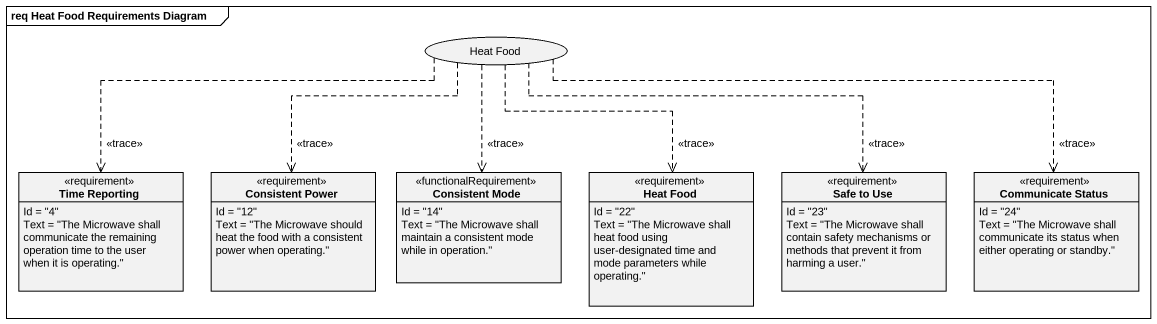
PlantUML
@startuml
mainframe req Heat Food Requirements Diagram
allowmixing
hide circle
hide empty members
usecase "Heat Food" as Heat_Food
class "Time Reporting" as Time_Reporting <<requirement>> {
  Id = "4"
  Text = "The Microwave shall communicate the remaining operation time to the user when it is operating."
}
class "Consistent Power" as Consistent_Power <<requirement>> {
  Id = "12"
  Text = "The Microwave should heat the food with a consistent power when operating."
}
class "Consistent Mode" as Consistent_Mode <<functionalRequirement>> {
  Id = "14"
  Text = "The Microwave shall maintain a consistent mode while in operation."
}
class "Heat Food" as Heat_Food_2 <<requirement>> {
  Id = "22"
  Text = "The Microwave shall heat food using user-designated time and mode parameters while operating."
}
class "Safe to Use" as Safe_to_Use <<requirement>> {
  Id = "23"
  Text = "The Microwave shall contain safety mechanisms or methods that prevent it from harming a user."
}
class "Communicate Status" as Communicate_Status <<requirement>> {
  Id = "24"
  Text = "The Microwave shall communicate its status when either operating or standby."
}
Heat_Food .left.> Time_Reporting : <<trace>>
Heat_Food ..> Consistent_Power : <<trace>>
Heat_Food ..> Consistent_Mode : <<trace>>
Heat_Food ..> Heat_Food_2 : <<trace>>
Heat_Food .right.> Safe_to_Use : <<trace>>
Heat_Food .right.> Communicate_Status : <<trace>>
@enduml
